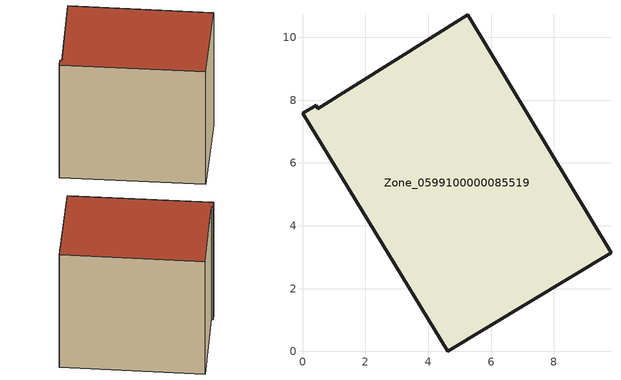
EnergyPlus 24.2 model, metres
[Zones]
Zone_0599100000085519
 floor ground (C_G): 0.44,7.84 0.48,7.72 5.25,10.73 9.82,3.14 4.63,0 0,7.58 z0
 wall outside (C_F): 4.63,0 9.82,3.14 5.25,10.73 0.48,7.72 0.44,7.84 0,7.58 4.63,0 z0:8.36
 roof outside (C_R): 0.48,7.72 0.44,7.84 0,7.58 4.63,0 9.82,3.14 5.25,10.73 z8.36
[BUILDING]
Pand.0599100000085519: North Axis=0; Terrain=City; Loads Convergence Tolerance Value=0.04; Temperature Convergence Tolerance Value=0.4; Solar Distribution=FullExterior; Maximum Number of Warmup Days=25; Minimum Number of Warmup Days=1
[Site:Location]
Rotterdam.The.Hague.AP_ZH_NLD Design_Conditions: Latitude=51.96; Longitude=4.45; Time Zone=1; Elevation=-4.5
[SITE:GROUNDTEMPERATURE:BUILDINGSURFACE]
18, 18, 18, 18, 18, 18, 18, 18, 18, 18, 18, 18
[MATERIAL] Thermal Absorptance=0.9; Solar Absorptance=0.7; Visible Absorptance=0.7
Name | Roughness | Thickness | Conductivity | Density | Specific Heat
G.TI.1946-1964 | MediumSmooth | 0.15 | 1 | 540 | 1210
F.TI.1946-1964 | Rough | 0.3 | 0.857143 | 1920 | 840
R.TI.1946-1964 | MediumRough | 0.2 | 0.277778 | 1500 | 1000
[CONSTRUCTION]
C_G: G.TI.1946-1964
C_F: F.TI.1946-1964
C_R: R.TI.1946-1964
[ZONE]
Zone_0599100000085519: Type=1; Multiplier=1; Ceiling Height=Autocalculate; Volume=Autocalculate; Floor Area=autocalculate; Part of Total Floor Area=Yes
[ZONEINFILTRATION:DESIGNFLOWRATE]
Infil_Zone_0599100000085519: Zone or ZoneList or Space or SpaceList=Zone_0599100000085519; Schedule=AlwaysOn; Design Flow Rate Calculation Method=Flow/Area; Flow Rate per Floor Area=0.003; Constant Term Coefficient=1; Temperature Term Coefficient=0; Velocity Term Coefficient=0; Velocity Squared Term Coefficient=0
[HVACTEMPLATE:ZONE:IDEALLOADSAIRSYSTEM]
Zone_0599100000085519: Maximum Heating Supply Air Temperature=50; Minimum Cooling Supply Air Temperature=13; Maximum Heating Supply Air Humidity Ratio=0.0156; Minimum Cooling Supply Air Humidity Ratio=0.0077; Heating Limit=NoLimit; Cooling Limit=NoLimit; Dehumidification Control Type=ConstantSensibleHeatRatio; Cooling Sensible Heat Ratio=0.7; Dehumidification Setpoint=60; Humidification Control Type=None; Humidification Setpoint=30; Outdoor Air Method=None; Outdoor Air Flow Rate per Person=0.00944; Outdoor Air Flow Rate per Zone Floor Area=0; Outdoor Air Flow Rate per Zone=0; Demand Controlled Ventilation Type=None; Outdoor Air Economizer Type=NoEconomizer; Heat Recovery Type=None; Sensible Heat Recovery Effectiveness=0.7; Latent Heat Recovery Effectiveness=0.65
[ZONECONTROL:THERMOSTAT]
ThermostatControl_Zone_0599100000085519: Zone or ZoneList=Zone_0599100000085519; Control Type Schedule=DualSetpointControlType; Control 1=Thermostat_Zone_0599100000085519; Temperature Difference Between Cutout And Setpoint=0
[THERMOSTATSETPOINT:DUALSETPOINT]
Thermostat_Zone_0599100000085519: Heating Setpoint Temperature Schedule=HeatingSetpoint_Zone_0599100000085519; Cooling Setpoint Temperature Schedule=CoolingSetpoint_Zone_0599100000085519
[SCHEDULE:COMPACT]
HeatingSetpoint_Zone_0599100000085519: Through: 12/31, For: AllDays, Until: 24:00, 21
CoolingSetpoint_Zone_0599100000085519: Through: 12/31, For: AllDays, Until: 24:00, 24
DualSetpointControlType: Through: 12/31, For: AllDays, Until: 24:00, 4
AlwaysOn: Through: 12/31, For: AllDays, Until: 24:00, 1
